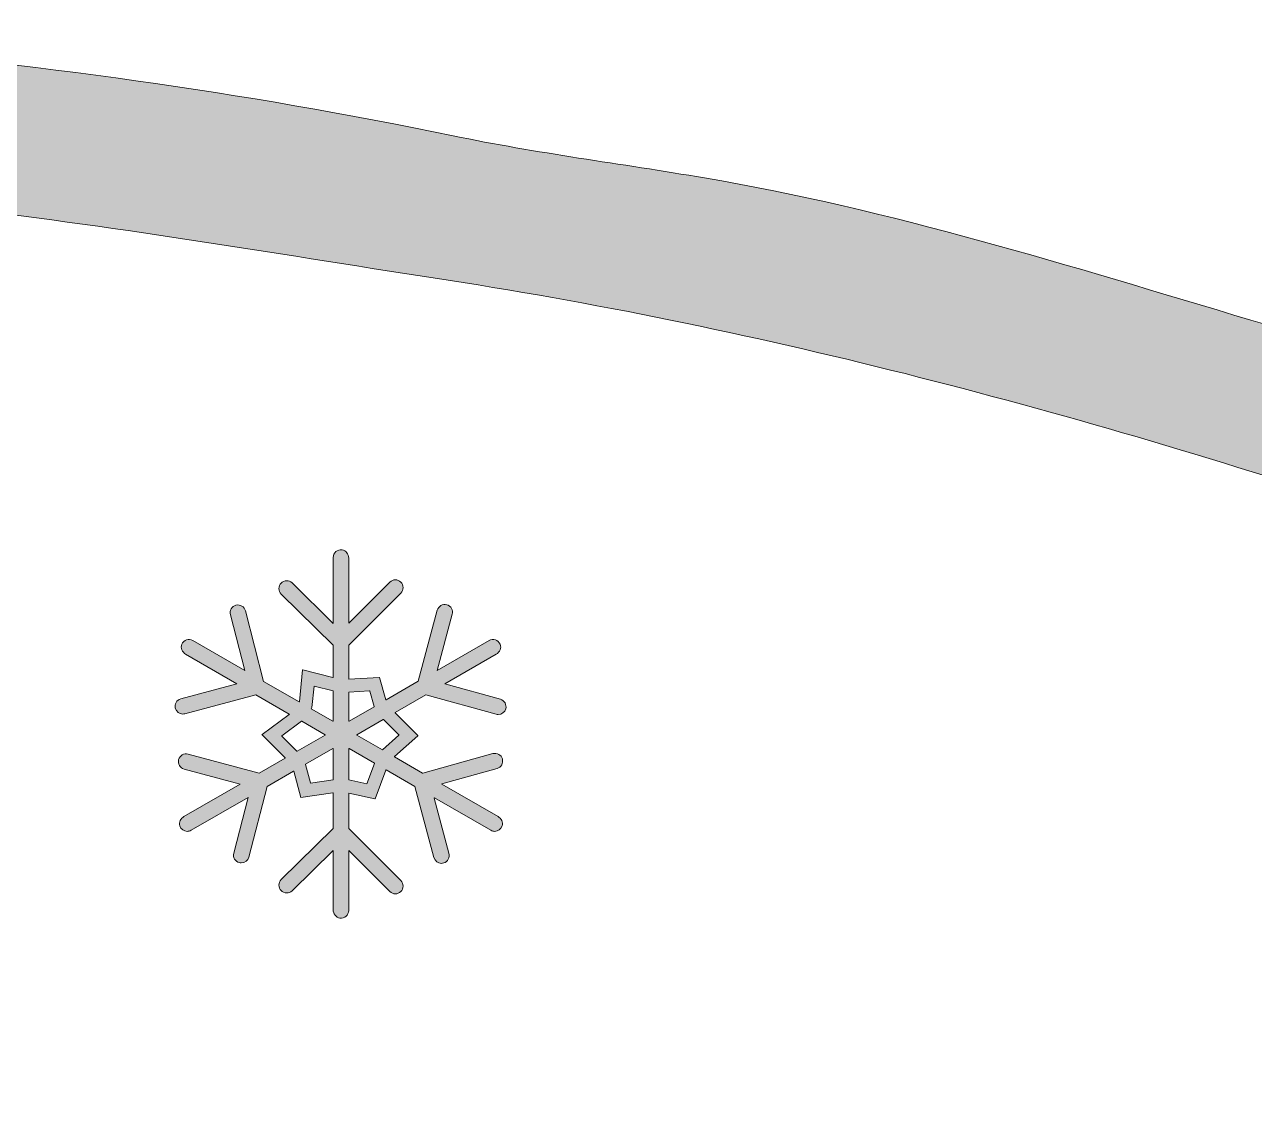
# Model space of a CAD drawing. Header units: inches. Extents: x 50 to 1029, y -849 to -231.
# Drawn here: x 586.3 to 651.9, y -395.1 to -337.7 of the extents above; entities that cross this region are included whole.
import ezdxf

# ---------------------------------------------------------------- set-up
doc = ezdxf.new("R2010")
doc.units = ezdxf.units.IN
doc.header["$MEASUREMENT"] = 0
doc.layers.add('Layer 1', color=7, linetype='Continuous')

# ---------------------------------------------------------------- blocks, each defined once
blk = doc.blocks.new('block 21')
at = {"layer": 'Layer 1', "true_color": 0x680b10}
h = blk.add_hatch(color=246, dxfattribs=at)
h.dxf.hatch_style = 2
edge = h.paths.add_edge_path()
edge.add_spline(control_points=[(366.062, -385.231), (365.287, -382.819), (364.646, -380.825), (363.943, -378.637), (364.874, -378.085), (365.655, -377.523), (366.514, -377.127), (380.139, -370.84), (393.95, -365.09), (408.263, -360.451), (422.276, -355.909), (436.39, -351.79), (450.674, -348.275), (464.146, -344.96), (477.786, -342.468), (491.607, -340.972), (507.526, -339.25), (523.456, -337.823), (539.482, -337.752), (551.384, -337.7), (563.282, -337.885), (575.152, -338.822), (586.591, -339.725), (597.938, -341.307), (609.184, -343.637), (613.614, -344.556), (618.116, -345.124), (622.58, -345.882), (632.513, -347.57), (642.107, -350.6), (651.727, -353.467), (662.305, -356.619), (672.717, -360.276), (682.78, -364.873), (685.864, -366.282), (689.098, -367.361), (692.229, -368.674), (705.561, -374.269), (718.435, -380.777), (730.84, -388.207), (731.319, -388.494), (731.75, -388.861), (732.383, -389.322), (731.834, -391.347), (730.943, -393.18), (729.696, -395.057), (728.563, -394.536), (727.537, -394.107), (726.551, -393.602), (716.477, -388.439), (706.479, -383.12), (696.311, -378.149), (690.858, -375.483), (685.173, -373.258), (679.489, -371.108), (672.614, -368.506), (665.666, -366.081), (658.685, -363.776), (642.406, -358.403), (625.884, -353.957), (608.914, -351.344), (600.242, -350.008), (591.584, -348.52), (582.872, -347.516), (567.529, -345.749), (552.14, -344.584), (536.663, -345.394), (528.886, -345.8), (521.078, -345.745), (513.32, -346.356), (503.025, -347.166), (492.745, -348.101), (482.509, -349.678), (468.499, -351.836), (454.718, -354.985), (440.927, -358.141), (437.895, -358.834), (434.883, -359.639), (431.909, -360.545), (410.099, -367.185), (388.51, -374.421), (367.989, -384.506), (367.501, -384.746), (366.967, -384.894), (366.062, -385.231)], knot_values=[0, 0, 0, 0, 1, 1, 1, 2, 2, 2, 3, 3, 3, 4, 4, 4, 5, 5, 5, 6, 6, 6, 7, 7, 7, 8, 8, 8, 9, 9, 9, 10, 10, 10, 11, 11, 11, 12, 12, 12, 13, 13, 13, 14, 14, 14, 15, 15, 15, 16, 16, 16, 17, 17, 17, 18, 18, 18, 19, 19, 19, 20, 20, 20, 21, 21, 21, 22, 22, 22, 23, 23, 23, 24, 24, 24, 25, 25, 25, 26, 26, 26, 27, 27, 27, 28, 28, 28, 28], degree=3, periodic=1)
at = {"layer": 'Layer 1', "lineweight": 0}
blk.add_open_spline([(366.062, -385.231), (365.287, -382.819), (364.646, -380.825), (363.943, -378.637), (364.874, -378.085), (365.655, -377.523), (366.514, -377.127), (380.139, -370.84), (393.95, -365.09), (408.263, -360.451), (422.276, -355.909), (436.39, -351.79), (450.674, -348.275), (464.146, -344.96), (477.786, -342.468), (491.607, -340.972), (507.526, -339.25), (523.456, -337.823), (539.482, -337.752), (551.384, -337.7), (563.282, -337.885), (575.152, -338.822), (586.591, -339.725), (597.938, -341.307), (609.184, -343.637), (613.614, -344.556), (618.116, -345.124), (622.58, -345.882), (632.513, -347.57), (642.107, -350.6), (651.727, -353.467), (662.305, -356.619), (672.717, -360.276), (682.78, -364.873), (685.864, -366.282), (689.098, -367.361), (692.229, -368.674), (705.561, -374.269), (718.435, -380.777), (730.84, -388.207), (731.319, -388.494), (731.75, -388.861), (732.383, -389.322), (731.834, -391.347), (730.943, -393.18), (729.696, -395.057), (728.563, -394.536), (727.537, -394.107), (726.551, -393.602), (716.477, -388.439), (706.479, -383.12), (696.311, -378.149), (690.858, -375.483), (685.173, -373.258), (679.489, -371.108), (672.614, -368.506), (665.666, -366.081), (658.685, -363.776), (642.406, -358.403), (625.884, -353.957), (608.914, -351.344), (600.242, -350.008), (591.584, -348.52), (582.872, -347.516), (567.529, -345.749), (552.14, -344.584), (536.663, -345.394), (528.886, -345.8), (521.078, -345.745), (513.32, -346.356), (503.025, -347.166), (492.745, -348.101), (482.509, -349.678), (468.499, -351.836), (454.718, -354.985), (440.927, -358.141), (437.895, -358.834), (434.883, -359.639), (431.909, -360.545), (410.099, -367.185), (388.51, -374.421), (367.989, -384.506), (367.501, -384.746), (366.967, -384.894), (366.062, -385.231)], degree=3, knots=[0, 0, 0, 0, 1, 1, 1, 2, 2, 2, 3, 3, 3, 4, 4, 4, 5, 5, 5, 6, 6, 6, 7, 7, 7, 8, 8, 8, 9, 9, 9, 10, 10, 10, 11, 11, 11, 12, 12, 12, 13, 13, 13, 14, 14, 14, 15, 15, 15, 16, 16, 16, 17, 17, 17, 18, 18, 18, 19, 19, 19, 20, 20, 20, 21, 21, 21, 22, 22, 22, 23, 23, 23, 24, 24, 24, 25, 25, 25, 26, 26, 26, 27, 27, 27, 28, 28, 28, 28], dxfattribs=at)
blk = doc.blocks.new('block 19')
at = {"layer": 'Layer 1'}
blk.add_blockref('block 21', (0, 0), dxfattribs=at)
blk = doc.blocks.new('block 63')
at = {"layer": 'Layer 1', "true_color": 0x680b10}
h = blk.add_hatch(color=246, dxfattribs=at)
h.dxf.hatch_style = 2
edge = h.paths.add_edge_path()
edge.add_spline(control_points=[(611.693, -373.706), (611.693, -373.706), (608.731, -372.884), (608.731, -372.884), (608.731, -372.884), (611.476, -371.299), (611.476, -371.299), (611.661, -371.192), (611.762, -370.966), (611.682, -370.769), (611.585, -370.53), (611.306, -370.442), (611.092, -370.565), (611.092, -370.565), (608.328, -372.16), (608.328, -372.16), (608.328, -372.16), (609.13, -369.168), (609.13, -369.168), (609.189, -368.948), (609.058, -368.72), (608.836, -368.661), (608.621, -368.603), (608.39, -368.734), (608.33, -368.954), (608.33, -368.954), (607.314, -372.746), (607.314, -372.746), (607.314, -372.746), (605.598, -373.737), (605.598, -373.737), (605.592, -373.74), (605.583, -373.737), (605.581, -373.73), (605.581, -373.73), (605.238, -372.542), (605.238, -372.542), (605.237, -372.537), (605.232, -372.533), (605.226, -372.534), (605.226, -372.534), (603.616, -372.637), (603.616, -372.637), (603.609, -372.638), (603.603, -372.632), (603.603, -372.626), (603.603, -372.626), (603.603, -370.81), (603.603, -370.81), (603.603, -370.81), (606.379, -368.035), (606.379, -368.035), (606.541, -367.873), (606.541, -367.611), (606.379, -367.449), (606.217, -367.288), (605.956, -367.288), (605.794, -367.449), (605.794, -367.449), (603.603, -369.64), (603.603, -369.64), (603.603, -369.64), (603.603, -366.169), (603.603, -366.169), (603.603, -365.958), (603.459, -365.758), (603.25, -365.729), (602.994, -365.693), (602.776, -365.89), (602.776, -366.138), (602.776, -366.138), (602.776, -369.652), (602.776, -369.652), (602.776, -369.652), (600.583, -367.498), (600.583, -367.498), (600.419, -367.339), (600.157, -367.341), (599.997, -367.503), (599.837, -367.667), (599.839, -367.929), (600.002, -368.089), (600.002, -368.089), (602.776, -370.813), (602.776, -370.813), (602.776, -370.813), (602.776, -372.532), (602.776, -372.532), (602.776, -372.539), (602.768, -372.545), (602.761, -372.543), (602.761, -372.543), (601.158, -372.128), (601.158, -372.128), (601.151, -372.126), (601.144, -372.131), (601.143, -372.138), (601.143, -372.138), (600.976, -373.831), (600.976, -373.831), (600.976, -373.839), (600.966, -373.844), (600.959, -373.84), (600.959, -373.84), (599.066, -372.747), (599.066, -372.747), (599.066, -372.747), (598.095, -368.984), (598.095, -368.984), (598.037, -368.762), (597.814, -368.627), (597.59, -368.686), (597.369, -368.743), (597.236, -368.969), (597.293, -369.19), (597.293, -369.19), (598.061, -372.166), (598.061, -372.166), (598.061, -372.166), (595.287, -370.565), (595.287, -370.565), (595.074, -370.443), (594.794, -370.53), (594.697, -370.768), (594.617, -370.966), (594.719, -371.193), (594.903, -371.299), (594.903, -371.299), (597.637, -372.878), (597.637, -372.878), (597.637, -372.878), (594.645, -373.68), (594.645, -373.68), (594.424, -373.739), (594.293, -373.966), (594.352, -374.186), (594.402, -374.371), (594.569, -374.493), (594.752, -374.493), (594.788, -374.493), (594.823, -374.489), (594.86, -374.479), (594.86, -374.479), (598.651, -373.463), (598.651, -373.463), (598.651, -373.463), (600.431, -374.491), (600.431, -374.491), (600.438, -374.495), (600.439, -374.505), (600.432, -374.51), (600.432, -374.51), (598.979, -375.584), (598.979, -375.584), (598.973, -375.588), (598.973, -375.596), (598.978, -375.601), (598.978, -375.601), (600.208, -376.832), (600.208, -376.832), (600.214, -376.837), (600.212, -376.846), (600.206, -376.85), (600.206, -376.85), (598.83, -377.644), (598.83, -377.644), (598.83, -377.644), (595.038, -376.628), (595.038, -376.628), (594.816, -376.569), (594.591, -376.7), (594.531, -376.921), (594.472, -377.142), (594.603, -377.369), (594.823, -377.428), (594.823, -377.428), (597.816, -378.23), (597.816, -378.23), (597.816, -378.23), (594.809, -379.966), (594.809, -379.966), (594.637, -380.065), (594.537, -380.267), (594.594, -380.457), (594.651, -380.645), (594.819, -380.753), (594.991, -380.753), (595.061, -380.753), (595.132, -380.735), (595.197, -380.697), (595.197, -380.697), (598.241, -378.941), (598.241, -378.941), (598.241, -378.941), (597.472, -381.917), (597.472, -381.917), (597.416, -382.138), (597.548, -382.364), (597.77, -382.421), (597.804, -382.43), (597.839, -382.434), (597.873, -382.434), (598.057, -382.434), (598.225, -382.31), (598.274, -382.124), (598.274, -382.124), (599.246, -378.36), (599.246, -378.36), (599.246, -378.36), (600.665, -377.541), (600.665, -377.541), (600.671, -377.537), (600.68, -377.541), (600.681, -377.548), (600.681, -377.548), (601.044, -378.945), (601.044, -378.945), (601.046, -378.951), (601.051, -378.954), (601.057, -378.954), (601.057, -378.954), (602.762, -378.699), (602.762, -378.699), (602.769, -378.698), (602.776, -378.704), (602.776, -378.711), (602.776, -378.711), (602.776, -380.605), (602.776, -380.605), (602.776, -380.605), (600.002, -383.329), (600.002, -383.329), (599.839, -383.489), (599.837, -383.751), (599.997, -383.914), (600.157, -384.077), (600.419, -384.079), (600.583, -383.919), (600.583, -383.919), (602.776, -381.766), (602.776, -381.766), (602.776, -381.766), (602.776, -384.938), (602.776, -384.938), (602.776, -385.15), (602.92, -385.349), (603.129, -385.379), (603.385, -385.415), (603.603, -385.218), (603.603, -384.969), (603.603, -384.969), (603.603, -381.778), (603.603, -381.778), (603.603, -381.778), (605.794, -383.968), (605.794, -383.968), (605.875, -384.049), (605.981, -384.09), (606.086, -384.09), (606.192, -384.09), (606.298, -384.049), (606.379, -383.968), (606.541, -383.807), (606.541, -383.545), (606.379, -383.383), (606.379, -383.383), (603.603, -380.607), (603.603, -380.607), (603.603, -380.607), (603.603, -378.73), (603.603, -378.73), (603.603, -378.722), (603.61, -378.717), (603.617, -378.718), (603.617, -378.718), (605.002, -379.025), (605.002, -379.025), (605.008, -379.027), (605.014, -379.023), (605.016, -379.018), (605.016, -379.018), (605.588, -377.484), (605.588, -377.484), (605.591, -377.477), (605.598, -377.474), (605.605, -377.478), (605.605, -377.478), (607.131, -378.359), (607.131, -378.359), (607.133, -378.36), (607.135, -378.363), (607.136, -378.366), (607.136, -378.366), (608.151, -382.153), (608.151, -382.153), (608.201, -382.338), (608.368, -382.46), (608.551, -382.46), (608.593, -382.46), (608.635, -382.454), (608.678, -382.44), (608.892, -382.372), (609.004, -382.134), (608.945, -381.918), (608.945, -381.918), (608.156, -378.974), (608.156, -378.974), (608.154, -378.964), (608.164, -378.956), (608.173, -378.961), (608.173, -378.961), (611.181, -380.697), (611.181, -380.697), (611.247, -380.735), (611.318, -380.753), (611.388, -380.753), (611.56, -380.753), (611.728, -380.645), (611.785, -380.457), (611.842, -380.267), (611.741, -380.065), (611.57, -379.966), (611.57, -379.966), (608.576, -378.237), (608.576, -378.237), (608.567, -378.232), (608.569, -378.219), (608.578, -378.216), (608.578, -378.216), (611.514, -377.401), (611.514, -377.401), (611.733, -377.34), (611.863, -377.112), (611.801, -376.891), (611.741, -376.672), (611.518, -376.544), (611.292, -376.603), (611.292, -376.603), (607.552, -377.642), (607.552, -377.642), (607.549, -377.643), (607.546, -377.642), (607.543, -377.641), (607.543, -377.641), (606.049, -376.778), (606.049, -376.778), (606.042, -376.774), (606.041, -376.765), (606.047, -376.76), (606.047, -376.76), (607.288, -375.654), (607.288, -375.654), (607.293, -375.649), (607.294, -375.642), (607.289, -375.637), (607.289, -375.637), (606.082, -374.43), (606.082, -374.43), (606.077, -374.425), (606.078, -374.416), (606.084, -374.412), (606.084, -374.412), (607.726, -373.464), (607.726, -373.464), (607.726, -373.464), (611.472, -374.504), (611.472, -374.504), (611.509, -374.514), (611.546, -374.519), (611.582, -374.519), (611.764, -374.519), (611.93, -374.399), (611.981, -374.216), (612.042, -373.996), (611.913, -373.768), (611.693, -373.706)], knot_values=[0, 0, 0, 0, 1, 1, 1, 2, 2, 2, 3, 3, 3, 4, 4, 4, 5, 5, 5, 6, 6, 6, 7, 7, 7, 8, 8, 8, 9, 9, 9, 10, 10, 10, 11, 11, 11, 12, 12, 12, 13, 13, 13, 14, 14, 14, 15, 15, 15, 16, 16, 16, 17, 17, 17, 18, 18, 18, 19, 19, 19, 20, 20, 20, 21, 21, 21, 22, 22, 22, 23, 23, 23, 24, 24, 24, 25, 25, 25, 26, 26, 26, 27, 27, 27, 28, 28, 28, 29, 29, 29, 30, 30, 30, 31, 31, 31, 32, 32, 32, 33, 33, 33, 34, 34, 34, 35, 35, 35, 36, 36, 36, 37, 37, 37, 38, 38, 38, 39, 39, 39, 40, 40, 40, 41, 41, 41, 42, 42, 42, 43, 43, 43, 44, 44, 44, 45, 45, 45, 46, 46, 46, 47, 47, 47, 48, 48, 48, 49, 49, 49, 50, 50, 50, 51, 51, 51, 52, 52, 52, 53, 53, 53, 54, 54, 54, 55, 55, 55, 56, 56, 56, 57, 57, 57, 58, 58, 58, 59, 59, 59, 60, 60, 60, 61, 61, 61, 62, 62, 62, 63, 63, 63, 64, 64, 64, 65, 65, 65, 66, 66, 66, 67, 67, 67, 68, 68, 68, 69, 69, 69, 70, 70, 70, 71, 71, 71, 72, 72, 72, 73, 73, 73, 74, 74, 74, 75, 75, 75, 76, 76, 76, 77, 77, 77, 78, 78, 78, 79, 79, 79, 80, 80, 80, 81, 81, 81, 82, 82, 82, 83, 83, 83, 84, 84, 84, 85, 85, 85, 86, 86, 86, 87, 87, 87, 88, 88, 88, 89, 89, 89, 90, 90, 90, 91, 91, 91, 92, 92, 92, 93, 93, 93, 94, 94, 94, 95, 95, 95, 96, 96, 96, 97, 97, 97, 98, 98, 98, 99, 99, 99, 100, 100, 100, 101, 101, 101, 102, 102, 102, 103, 103, 103, 104, 104, 104, 105, 105, 105, 106, 106, 106, 107, 107, 107, 108, 108, 108, 109, 109, 109, 110, 110, 110, 111, 111, 111, 112, 112, 112, 113, 113, 113, 114, 114, 114, 115, 115, 115, 116, 116, 116, 117, 117, 117, 118, 118, 118, 119, 119, 119, 120, 120, 120, 121, 121, 121, 122, 122, 122, 123, 123, 123, 124, 124, 124, 125, 125, 125, 125], degree=3, periodic=1)
edge = h.paths.add_edge_path()
edge.add_spline(control_points=[(603.614, -373.33), (603.614, -373.33), (604.717, -373.259), (604.717, -373.259), (604.722, -373.259), (604.727, -373.262), (604.728, -373.267), (604.728, -373.267), (604.966, -374.091), (604.966, -374.091), (604.968, -374.096), (604.966, -374.102), (604.961, -374.104), (604.961, -374.104), (603.621, -374.878), (603.621, -374.878), (603.613, -374.883), (603.603, -374.877), (603.603, -374.868), (603.603, -374.868), (603.603, -373.341), (603.603, -373.341), (603.603, -373.335), (603.608, -373.33), (603.614, -373.33)], knot_values=[0, 0, 0, 0, 1, 1, 1, 2, 2, 2, 3, 3, 3, 4, 4, 4, 5, 5, 5, 6, 6, 6, 7, 7, 7, 8, 8, 8, 8], degree=3, periodic=1)
edge = h.paths.add_edge_path()
edge.add_spline(control_points=[(601.639, -374.147), (601.639, -374.147), (601.752, -373.01), (601.752, -373.01), (601.753, -373.002), (601.759, -372.998), (601.766, -372.999), (601.766, -372.999), (602.767, -373.259), (602.767, -373.259), (602.772, -373.26), (602.776, -373.264), (602.776, -373.27), (602.776, -373.27), (602.776, -374.868), (602.776, -374.868), (602.776, -374.877), (602.766, -374.883), (602.758, -374.878), (602.758, -374.878), (601.602, -374.211), (601.602, -374.211), (601.602, -374.211), (601.639, -374.147), (601.639, -374.147)], knot_values=[0, 0, 0, 0, 1, 1, 1, 2, 2, 2, 3, 3, 3, 4, 4, 4, 5, 5, 5, 6, 6, 6, 7, 7, 7, 8, 8, 8, 8], degree=3, periodic=1)
edge = h.paths.add_edge_path()
edge.add_spline(control_points=[(600.846, -376.48), (600.842, -376.483), (600.836, -376.482), (600.832, -376.478), (600.832, -376.478), (600.034, -375.68), (600.034, -375.68), (600.029, -375.675), (600.029, -375.667), (600.035, -375.663), (600.035, -375.663), (601.093, -374.881), (601.093, -374.881), (601.097, -374.878), (601.101, -374.878), (601.105, -374.88), (601.105, -374.88), (602.344, -375.595), (602.344, -375.595), (602.352, -375.6), (602.352, -375.611), (602.344, -375.615), (602.344, -375.615), (600.846, -376.48), (600.846, -376.48)], knot_values=[0, 0, 0, 0, 1, 1, 1, 2, 2, 2, 3, 3, 3, 4, 4, 4, 5, 5, 5, 6, 6, 6, 7, 7, 7, 8, 8, 8, 8], degree=3, periodic=1)
edge = h.paths.add_edge_path()
edge.add_spline(control_points=[(602.766, -378), (602.766, -378), (601.57, -378.178), (601.57, -378.178), (601.564, -378.179), (601.558, -378.176), (601.557, -378.17), (601.557, -378.17), (601.301, -377.184), (601.301, -377.184), (601.299, -377.178), (601.302, -377.173), (601.306, -377.171), (601.306, -377.171), (602.758, -376.332), (602.758, -376.332), (602.766, -376.328), (602.776, -376.333), (602.776, -376.342), (602.776, -376.342), (602.776, -377.989), (602.776, -377.989), (602.776, -377.994), (602.771, -377.999), (602.766, -378)], knot_values=[0, 0, 0, 0, 1, 1, 1, 2, 2, 2, 3, 3, 3, 4, 4, 4, 5, 5, 5, 6, 6, 6, 7, 7, 7, 8, 8, 8, 8], degree=3, periodic=1)
edge = h.paths.add_edge_path()
edge.add_spline(control_points=[(604.578, -378.213), (604.576, -378.219), (604.571, -378.222), (604.565, -378.221), (604.565, -378.221), (603.612, -378.01), (603.612, -378.01), (603.607, -378.008), (603.603, -378.004), (603.603, -377.998), (603.603, -377.998), (603.603, -376.342), (603.603, -376.342), (603.603, -376.333), (603.613, -376.328), (603.621, -376.332), (603.621, -376.332), (604.978, -377.116), (604.978, -377.116), (604.983, -377.119), (604.985, -377.124), (604.983, -377.13), (604.983, -377.13), (604.578, -378.213), (604.578, -378.213)], knot_values=[0, 0, 0, 0, 1, 1, 1, 2, 2, 2, 3, 3, 3, 4, 4, 4, 5, 5, 5, 6, 6, 6, 7, 7, 7, 8, 8, 8, 8], degree=3, periodic=1)
edge = h.paths.add_edge_path()
edge.add_spline(control_points=[(606.283, -375.608), (606.288, -375.613), (606.287, -375.62), (606.282, -375.625), (606.282, -375.625), (605.411, -376.401), (605.411, -376.401), (605.408, -376.404), (605.402, -376.405), (605.398, -376.402), (605.398, -376.402), (604.035, -375.615), (604.035, -375.615), (604.027, -375.611), (604.027, -375.6), (604.035, -375.595), (604.035, -375.595), (605.444, -374.781), (605.444, -374.781), (605.449, -374.779), (605.455, -374.78), (605.458, -374.783), (605.458, -374.783), (606.283, -375.608), (606.283, -375.608)], knot_values=[0, 0, 0, 0, 1, 1, 1, 2, 2, 2, 3, 3, 3, 4, 4, 4, 5, 5, 5, 6, 6, 6, 7, 7, 7, 8, 8, 8, 8], degree=3, periodic=1)
at = {"layer": 'Layer 1', "lineweight": 0}
for points, knots in [([(611.693, -373.706), (611.693, -373.706), (608.731, -372.884), (608.731, -372.884), (608.731, -372.884), (611.476, -371.299), (611.476, -371.299), (611.661, -371.192), (611.762, -370.966), (611.682, -370.769), (611.585, -370.53), (611.306, -370.442), (611.092, -370.565), (611.092, -370.565), (608.328, -372.16), (608.328, -372.16), (608.328, -372.16), (609.13, -369.168), (609.13, -369.168), (609.189, -368.948), (609.058, -368.72), (608.836, -368.661), (608.621, -368.603), (608.39, -368.734), (608.33, -368.954), (608.33, -368.954), (607.314, -372.746), (607.314, -372.746), (607.314, -372.746), (605.598, -373.737), (605.598, -373.737), (605.592, -373.74), (605.583, -373.737), (605.581, -373.73), (605.581, -373.73), (605.238, -372.542), (605.238, -372.542), (605.237, -372.537), (605.232, -372.533), (605.226, -372.534), (605.226, -372.534), (603.616, -372.637), (603.616, -372.637), (603.609, -372.638), (603.603, -372.632), (603.603, -372.626), (603.603, -372.626), (603.603, -370.81), (603.603, -370.81), (603.603, -370.81), (606.379, -368.035), (606.379, -368.035), (606.541, -367.873), (606.541, -367.611), (606.379, -367.449), (606.217, -367.288), (605.956, -367.288), (605.794, -367.449), (605.794, -367.449), (603.603, -369.64), (603.603, -369.64), (603.603, -369.64), (603.603, -366.169), (603.603, -366.169), (603.603, -365.958), (603.459, -365.758), (603.25, -365.729), (602.994, -365.693), (602.776, -365.89), (602.776, -366.138), (602.776, -366.138), (602.776, -369.652), (602.776, -369.652), (602.776, -369.652), (600.583, -367.498), (600.583, -367.498), (600.419, -367.339), (600.157, -367.341), (599.997, -367.503), (599.837, -367.667), (599.839, -367.929), (600.002, -368.089), (600.002, -368.089), (602.776, -370.813), (602.776, -370.813), (602.776, -370.813), (602.776, -372.532), (602.776, -372.532), (602.776, -372.539), (602.768, -372.545), (602.761, -372.543), (602.761, -372.543), (601.158, -372.128), (601.158, -372.128), (601.151, -372.126), (601.144, -372.131), (601.143, -372.138), (601.143, -372.138), (600.976, -373.831), (600.976, -373.831), (600.976, -373.839), (600.966, -373.844), (600.959, -373.84), (600.959, -373.84), (599.066, -372.747), (599.066, -372.747), (599.066, -372.747), (598.095, -368.984), (598.095, -368.984), (598.037, -368.762), (597.814, -368.627), (597.59, -368.686), (597.369, -368.743), (597.236, -368.969), (597.293, -369.19), (597.293, -369.19), (598.061, -372.166), (598.061, -372.166), (598.061, -372.166), (595.287, -370.565), (595.287, -370.565), (595.074, -370.443), (594.794, -370.53), (594.697, -370.768), (594.617, -370.966), (594.719, -371.193), (594.903, -371.299), (594.903, -371.299), (597.637, -372.878), (597.637, -372.878), (597.637, -372.878), (594.645, -373.68), (594.645, -373.68), (594.424, -373.739), (594.293, -373.966), (594.352, -374.186), (594.402, -374.371), (594.569, -374.493), (594.752, -374.493), (594.788, -374.493), (594.823, -374.489), (594.86, -374.479), (594.86, -374.479), (598.651, -373.463), (598.651, -373.463), (598.651, -373.463), (600.431, -374.491), (600.431, -374.491), (600.438, -374.495), (600.439, -374.505), (600.432, -374.51), (600.432, -374.51), (598.979, -375.584), (598.979, -375.584), (598.973, -375.588), (598.973, -375.596), (598.978, -375.601), (598.978, -375.601), (600.208, -376.832), (600.208, -376.832), (600.214, -376.837), (600.212, -376.846), (600.206, -376.85), (600.206, -376.85), (598.83, -377.644), (598.83, -377.644), (598.83, -377.644), (595.038, -376.628), (595.038, -376.628), (594.816, -376.569), (594.591, -376.7), (594.531, -376.921), (594.472, -377.142), (594.603, -377.369), (594.823, -377.428), (594.823, -377.428), (597.816, -378.23), (597.816, -378.23), (597.816, -378.23), (594.809, -379.966), (594.809, -379.966), (594.637, -380.065), (594.537, -380.267), (594.594, -380.457), (594.651, -380.645), (594.819, -380.753), (594.991, -380.753), (595.061, -380.753), (595.132, -380.735), (595.197, -380.697), (595.197, -380.697), (598.241, -378.941), (598.241, -378.941), (598.241, -378.941), (597.472, -381.917), (597.472, -381.917), (597.416, -382.138), (597.548, -382.364), (597.77, -382.421), (597.804, -382.43), (597.839, -382.434), (597.873, -382.434), (598.057, -382.434), (598.225, -382.31), (598.274, -382.124), (598.274, -382.124), (599.246, -378.36), (599.246, -378.36), (599.246, -378.36), (600.665, -377.541), (600.665, -377.541), (600.671, -377.537), (600.68, -377.541), (600.681, -377.548), (600.681, -377.548), (601.044, -378.945), (601.044, -378.945), (601.046, -378.951), (601.051, -378.954), (601.057, -378.954), (601.057, -378.954), (602.762, -378.699), (602.762, -378.699), (602.769, -378.698), (602.776, -378.704), (602.776, -378.711), (602.776, -378.711), (602.776, -380.605), (602.776, -380.605), (602.776, -380.605), (600.002, -383.329), (600.002, -383.329), (599.839, -383.489), (599.837, -383.751), (599.997, -383.914), (600.157, -384.077), (600.419, -384.079), (600.583, -383.919), (600.583, -383.919), (602.776, -381.766), (602.776, -381.766), (602.776, -381.766), (602.776, -384.938), (602.776, -384.938), (602.776, -385.15), (602.92, -385.349), (603.129, -385.379), (603.385, -385.415), (603.603, -385.218), (603.603, -384.969), (603.603, -384.969), (603.603, -381.778), (603.603, -381.778), (603.603, -381.778), (605.794, -383.968), (605.794, -383.968), (605.875, -384.049), (605.981, -384.09), (606.086, -384.09), (606.192, -384.09), (606.298, -384.049), (606.379, -383.968), (606.541, -383.807), (606.541, -383.545), (606.379, -383.383), (606.379, -383.383), (603.603, -380.607), (603.603, -380.607), (603.603, -380.607), (603.603, -378.73), (603.603, -378.73), (603.603, -378.722), (603.61, -378.717), (603.617, -378.718), (603.617, -378.718), (605.002, -379.025), (605.002, -379.025), (605.008, -379.027), (605.014, -379.023), (605.016, -379.018), (605.016, -379.018), (605.588, -377.484), (605.588, -377.484), (605.591, -377.477), (605.598, -377.474), (605.605, -377.478), (605.605, -377.478), (607.131, -378.359), (607.131, -378.359), (607.133, -378.36), (607.135, -378.363), (607.136, -378.366), (607.136, -378.366), (608.151, -382.153), (608.151, -382.153), (608.201, -382.338), (608.368, -382.46), (608.551, -382.46), (608.593, -382.46), (608.635, -382.454), (608.678, -382.44), (608.892, -382.372), (609.004, -382.134), (608.945, -381.918), (608.945, -381.918), (608.156, -378.974), (608.156, -378.974), (608.154, -378.964), (608.164, -378.956), (608.173, -378.961), (608.173, -378.961), (611.181, -380.697), (611.181, -380.697), (611.247, -380.735), (611.318, -380.753), (611.388, -380.753), (611.56, -380.753), (611.728, -380.645), (611.785, -380.457), (611.842, -380.267), (611.741, -380.065), (611.57, -379.966), (611.57, -379.966), (608.576, -378.237), (608.576, -378.237), (608.567, -378.232), (608.569, -378.219), (608.578, -378.216), (608.578, -378.216), (611.514, -377.401), (611.514, -377.401), (611.733, -377.34), (611.863, -377.112), (611.801, -376.891), (611.741, -376.672), (611.518, -376.544), (611.292, -376.603), (611.292, -376.603), (607.552, -377.642), (607.552, -377.642), (607.549, -377.643), (607.546, -377.642), (607.543, -377.641), (607.543, -377.641), (606.049, -376.778), (606.049, -376.778), (606.042, -376.774), (606.041, -376.765), (606.047, -376.76), (606.047, -376.76), (607.288, -375.654), (607.288, -375.654), (607.293, -375.649), (607.294, -375.642), (607.289, -375.637), (607.289, -375.637), (606.082, -374.43), (606.082, -374.43), (606.077, -374.425), (606.078, -374.416), (606.084, -374.412), (606.084, -374.412), (607.726, -373.464), (607.726, -373.464), (607.726, -373.464), (611.472, -374.504), (611.472, -374.504), (611.509, -374.514), (611.546, -374.519), (611.582, -374.519), (611.764, -374.519), (611.93, -374.399), (611.981, -374.216), (612.042, -373.996), (611.913, -373.768), (611.693, -373.706)], [0, 0, 0, 0, 1, 1, 1, 2, 2, 2, 3, 3, 3, 4, 4, 4, 5, 5, 5, 6, 6, 6, 7, 7, 7, 8, 8, 8, 9, 9, 9, 10, 10, 10, 11, 11, 11, 12, 12, 12, 13, 13, 13, 14, 14, 14, 15, 15, 15, 16, 16, 16, 17, 17, 17, 18, 18, 18, 19, 19, 19, 20, 20, 20, 21, 21, 21, 22, 22, 22, 23, 23, 23, 24, 24, 24, 25, 25, 25, 26, 26, 26, 27, 27, 27, 28, 28, 28, 29, 29, 29, 30, 30, 30, 31, 31, 31, 32, 32, 32, 33, 33, 33, 34, 34, 34, 35, 35, 35, 36, 36, 36, 37, 37, 37, 38, 38, 38, 39, 39, 39, 40, 40, 40, 41, 41, 41, 42, 42, 42, 43, 43, 43, 44, 44, 44, 45, 45, 45, 46, 46, 46, 47, 47, 47, 48, 48, 48, 49, 49, 49, 50, 50, 50, 51, 51, 51, 52, 52, 52, 53, 53, 53, 54, 54, 54, 55, 55, 55, 56, 56, 56, 57, 57, 57, 58, 58, 58, 59, 59, 59, 60, 60, 60, 61, 61, 61, 62, 62, 62, 63, 63, 63, 64, 64, 64, 65, 65, 65, 66, 66, 66, 67, 67, 67, 68, 68, 68, 69, 69, 69, 70, 70, 70, 71, 71, 71, 72, 72, 72, 73, 73, 73, 74, 74, 74, 75, 75, 75, 76, 76, 76, 77, 77, 77, 78, 78, 78, 79, 79, 79, 80, 80, 80, 81, 81, 81, 82, 82, 82, 83, 83, 83, 84, 84, 84, 85, 85, 85, 86, 86, 86, 87, 87, 87, 88, 88, 88, 89, 89, 89, 90, 90, 90, 91, 91, 91, 92, 92, 92, 93, 93, 93, 94, 94, 94, 95, 95, 95, 96, 96, 96, 97, 97, 97, 98, 98, 98, 99, 99, 99, 100, 100, 100, 101, 101, 101, 102, 102, 102, 103, 103, 103, 104, 104, 104, 105, 105, 105, 106, 106, 106, 107, 107, 107, 108, 108, 108, 109, 109, 109, 110, 110, 110, 111, 111, 111, 112, 112, 112, 113, 113, 113, 114, 114, 114, 115, 115, 115, 116, 116, 116, 117, 117, 117, 118, 118, 118, 119, 119, 119, 120, 120, 120, 121, 121, 121, 122, 122, 122, 123, 123, 123, 124, 124, 124, 125, 125, 125, 125]), ([(601.639, -374.147), (601.639, -374.147), (601.752, -373.01), (601.752, -373.01), (601.753, -373.002), (601.759, -372.998), (601.766, -372.999), (601.766, -372.999), (602.767, -373.259), (602.767, -373.259), (602.772, -373.26), (602.776, -373.264), (602.776, -373.27), (602.776, -373.27), (602.776, -374.868), (602.776, -374.868), (602.776, -374.877), (602.766, -374.883), (602.758, -374.878), (602.758, -374.878), (601.602, -374.211), (601.602, -374.211), (601.602, -374.211), (601.639, -374.147), (601.639, -374.147)], [0, 0, 0, 0, 1, 1, 1, 2, 2, 2, 3, 3, 3, 4, 4, 4, 5, 5, 5, 6, 6, 6, 7, 7, 7, 8, 8, 8, 8]), ([(603.614, -373.33), (603.614, -373.33), (604.717, -373.259), (604.717, -373.259), (604.722, -373.259), (604.727, -373.262), (604.728, -373.267), (604.728, -373.267), (604.966, -374.091), (604.966, -374.091), (604.968, -374.096), (604.966, -374.102), (604.961, -374.104), (604.961, -374.104), (603.621, -374.878), (603.621, -374.878), (603.613, -374.883), (603.603, -374.877), (603.603, -374.868), (603.603, -374.868), (603.603, -373.341), (603.603, -373.341), (603.603, -373.335), (603.608, -373.33), (603.614, -373.33)], [0, 0, 0, 0, 1, 1, 1, 2, 2, 2, 3, 3, 3, 4, 4, 4, 5, 5, 5, 6, 6, 6, 7, 7, 7, 8, 8, 8, 8]), ([(600.846, -376.48), (600.842, -376.483), (600.836, -376.482), (600.832, -376.478), (600.832, -376.478), (600.034, -375.68), (600.034, -375.68), (600.029, -375.675), (600.029, -375.667), (600.035, -375.663), (600.035, -375.663), (601.093, -374.881), (601.093, -374.881), (601.097, -374.878), (601.101, -374.878), (601.105, -374.88), (601.105, -374.88), (602.344, -375.595), (602.344, -375.595), (602.352, -375.6), (602.352, -375.611), (602.344, -375.615), (602.344, -375.615), (600.846, -376.48), (600.846, -376.48)], [0, 0, 0, 0, 1, 1, 1, 2, 2, 2, 3, 3, 3, 4, 4, 4, 5, 5, 5, 6, 6, 6, 7, 7, 7, 8, 8, 8, 8]), ([(606.283, -375.608), (606.288, -375.613), (606.287, -375.62), (606.282, -375.625), (606.282, -375.625), (605.411, -376.401), (605.411, -376.401), (605.408, -376.404), (605.402, -376.405), (605.398, -376.402), (605.398, -376.402), (604.035, -375.615), (604.035, -375.615), (604.027, -375.611), (604.027, -375.6), (604.035, -375.595), (604.035, -375.595), (605.444, -374.781), (605.444, -374.781), (605.449, -374.779), (605.455, -374.78), (605.458, -374.783), (605.458, -374.783), (606.283, -375.608), (606.283, -375.608)], [0, 0, 0, 0, 1, 1, 1, 2, 2, 2, 3, 3, 3, 4, 4, 4, 5, 5, 5, 6, 6, 6, 7, 7, 7, 8, 8, 8, 8]), ([(602.766, -378), (602.766, -378), (601.57, -378.178), (601.57, -378.178), (601.564, -378.179), (601.558, -378.176), (601.557, -378.17), (601.557, -378.17), (601.301, -377.184), (601.301, -377.184), (601.299, -377.178), (601.302, -377.173), (601.306, -377.171), (601.306, -377.171), (602.758, -376.332), (602.758, -376.332), (602.766, -376.328), (602.776, -376.333), (602.776, -376.342), (602.776, -376.342), (602.776, -377.989), (602.776, -377.989), (602.776, -377.994), (602.771, -377.999), (602.766, -378)], [0, 0, 0, 0, 1, 1, 1, 2, 2, 2, 3, 3, 3, 4, 4, 4, 5, 5, 5, 6, 6, 6, 7, 7, 7, 8, 8, 8, 8]), ([(604.578, -378.213), (604.576, -378.219), (604.571, -378.222), (604.565, -378.221), (604.565, -378.221), (603.612, -378.01), (603.612, -378.01), (603.607, -378.008), (603.603, -378.004), (603.603, -377.998), (603.603, -377.998), (603.603, -376.342), (603.603, -376.342), (603.603, -376.333), (603.613, -376.328), (603.621, -376.332), (603.621, -376.332), (604.978, -377.116), (604.978, -377.116), (604.983, -377.119), (604.985, -377.124), (604.983, -377.13), (604.983, -377.13), (604.578, -378.213), (604.578, -378.213)], [0, 0, 0, 0, 1, 1, 1, 2, 2, 2, 3, 3, 3, 4, 4, 4, 5, 5, 5, 6, 6, 6, 7, 7, 7, 8, 8, 8, 8])]:
    blk.add_open_spline(points, degree=3, knots=knots, dxfattribs=at)
blk = doc.blocks.new('block 2')
at = {"layer": 'Layer 1'}
for name in ['block 19', 'block 63']:
    blk.add_blockref(name, (0, 0), dxfattribs=at)

msp = doc.modelspace()

# ---------------------------------------------------------------- block references
at = {"layer": 'Layer 1'}
msp.add_blockref('block 2', (0, 0), dxfattribs=at)

doc.saveas('drawing.dxf')
